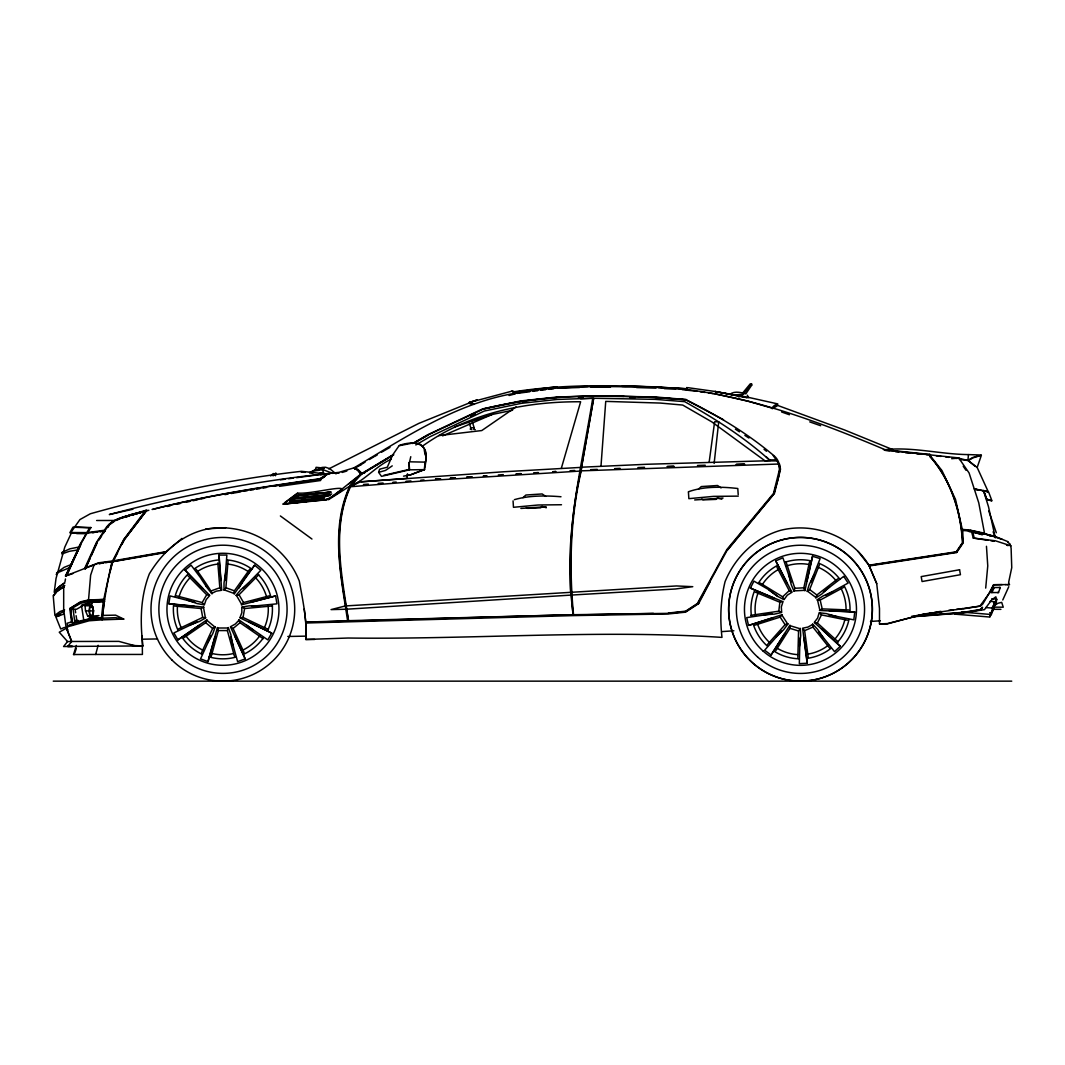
<?xml version="1.0" encoding="UTF-8"?>
<svg xmlns="http://www.w3.org/2000/svg" width="1065" height="1065" viewBox="0 0 1065 1065"><rect width="100%" height="100%" fill="white"/><g stroke="black" fill="none" stroke-linecap="round" stroke-linejoin="round"><path stroke-width="1.5" d="M63.674 609.539L63.7 585.55M68 629.974L66.15 627.405L71.754 641.476L67.694 646.442L142.95 645.923C139.941 621.707 140.394 596.893 149.34 573.862C162.719 551.657 182.541 533.791 208.594 528.746C246.761 522.769 285.407 545.08 299.318 581.131C302.753 600.407 307.106 619.763 305.801 639.479L348.122 638.028C472.687 639.586 597.572 629.442 721.977 637.389C719.9 618.738 720.552 599.848 725.079 581.596C735.156 557.221 755.138 537.559 780.752 530.277C813.66 522.063 851.135 535.788 868.894 565.235L876.721 583.607L879.49 608.528L879.49 623.904L887.331 623.904L922.769 614.292L930.97 612.947M379.832 469.119L387.301 467.215L392.612 455.061L399.029 445.769L411.343 443.32C427.784 440.537 427.158 458.336 424.389 469.638L409.453 469.825L409.066 462.529L409.453 469.825L381.496 476.361L378.621 472.341L379.499 469.505M314.628 639.453L305.801 639.479L305.815 622.346L304.231 608.994M883.418 449.616L929.625 454.409L929.838 456.233C950.606 479.889 960.896 511.533 962.454 542.671L956.277 551.803L868.894 565.235M763.964 614.771L774.508 614.106L781.67 612.468L781.311 606.957L782.988 601.698L750.386 588.106L773.896 598.064M785.917 561.588L794.823 588.279L794.064 591.355L791.202 584.579L788.712 574.301M829.715 586.788L821.914 593.937L815.763 597.971L816.855 594.989L837.862 578.788M797.845 657.491L798.564 630.959L800.334 628.337L800.694 635.672L799.522 646.189M272.613 605.905L244.604 608.541L243.033 617.434L268.46 629.495M306.241 501.668L283.223 504.131L326.036 499.831C369.076 477.519 313.509 494.985 297.614 493.028L284.501 502.8M122.142 544.042L124.405 539.675L146.371 510.734L131.168 514.488L121.996 518.256M305.815 622.346L573.529 614.705C568.936 566.58 570.427 517.164 581.384 470.064L580.944 470.703C569.748 517.657 568.537 567.019 573.09 615.038L653.391 613.36M806.897 581.184L812.422 556.25L820.117 558.593L810.784 582.369M234.42 656.16L227.364 630.573L228.296 627.551L230.786 634.46L232.716 644.857M259.594 605.759L249.024 605.865L241.782 607.117L241.862 612.641L239.891 617.807L271.735 633.116L248.784 621.92M600.98 466.337L605.732 401.385L660.327 403.063L682.732 405.059L711.819 421.886L764.99 460.812L770.075 460.586C744.382 437.316 714.868 418.585 684.715 401.665L654.842 399.335L593.205 398.257L557.195 399.442L521.317 403.329L484.295 411.037L430.18 436.623L415.789 444.97M71.528 621.947L69.797 608.568L80.274 601.898L88.541 599.928L104.383 599.435L102.094 619.843L89.101 620.788L67.654 626.779L67.201 623.225L71.528 621.947L73.418 623.664L71.981 625.395L73.991 623.384L85.932 620.163L102.386 618.286L92.682 618.073L74.097 622.333L78.677 621.88M102.653 615.397L115.606 615.144L123.74 619.085L102.094 619.843C104.357 599.994 107.179 579.946 113.063 560.869L124.166 539.462L146.597 510.122L123.247 517.111L114.767 520.439L109.402 524.193L96.915 542.271L85.413 568.723L90.072 558.446M101.428 617.727L103.372 600.727L104.383 599.435L88.901 600.314L80.834 602.271L69.797 608.568M88.541 599.928L90.632 575.18L93.787 565.768M198.955 625.435L177.908 639.892L206.969 619.79L205.731 622.692L183.886 637.762M228.03 561.295L225.9 587.747L223.996 590.276L224.023 582.928L225.753 572.491M990.051 601.339L994.803 601.738L989.944 616.622L996.347 601.738L996.574 599.102L991.808 598.716M996.414 599.528L996.201 602.031L993.565 602.457M985.697 588.093L987.761 565.888L986.456 546.292M714.149 463.382L718.715 421.727L714.628 421.78L709.184 461.97M407.482 473.805L407.003 478.371L361.168 481.806M809.507 561.881L803.822 587.8L804.9 590.769L812.622 556.303M890.819 450.708L957.169 457.764L967.539 460.439L959.432 459.401M145.559 510.441L123.74 539.489L112.637 560.936L98.619 562.813L85.227 567.951M91.204 604.694L92.482 606.518L93.014 610.911L92.482 615.304L91.204 617.128L89.926 615.304L89.393 610.911L89.926 606.518L91.204 604.694L93.6 610.911L92.948 616.023L91.364 618.153L87.689 616.049L85.519 610.871L85.027 605.705L87.397 603.749L92.162 605.772M829.249 610.751L854.782 611.869L853.797 619.843L828.77 614.785M424.403 468.347L425.095 462.782M102.36 617.886L91.364 618.153L89.806 616.036L89.14 610.911L89.793 605.799L85.027 605.705M425.281 462.782C430.406 443.053 414.232 440.045 399.348 445.423M214.93 637.016L208.088 661.631L200.539 658.876L211.123 635.632M967.912 460.293L972.798 457.497L981.158 455.035L968.498 454.595L967.912 460.293L977.164 467.468L988.267 491.804L974.368 488.808M87.516 532.606L104.45 530.25L104.956 530.876L103.944 531.036L96.516 542.325L84.601 568.51L65.431 576.005L72.806 573.622M211.296 656.16L218.352 630.573L217.433 627.551L207.888 661.551M573.09 615.038L570.361 588.998C566.42 524.299 582.608 461.571 592.726 398.27L580.598 398.669M391.787 455.833L361.381 474.205L350.105 486.585L360.303 481.873L503.705 471.768L581.503 467.362L593.671 398.257L580.864 471.023L427.012 480.621L349.906 486.785C331.082 528.666 340.906 578.561 348.521 620.682L572.584 614.731M194.882 602.297L170.147 595.921L168.749 603.828L194.176 606.291M799.961 638.121L799.322 663.655L807.35 663.229L804.008 637.908M64.965 581.823L65.471 578.974M62.143 552.495L61.863 553.96L69.425 551.284L78.278 549.873M580.864 471.023L581.969 467.189L646.721 464.273L776.611 460.493L779.034 464.007L581.33 470.85M103.838 599.062L111.945 561.668L165.674 552.096L181.995 538.424M73.991 623.384L72.114 621.707L70.689 609.087L80.687 603.283L88.448 601.512L104.237 601.272M823.458 638.148L817.601 629.348L812.595 623.97L812.928 627.112L829.449 647.879M775.733 650.742L789.937 628.337L789.937 625.168L771.06 655.042L784.785 633.489M1008.622 582.435L1011.75 567.645L1011.111 548.062L1010.113 544.175M224.888 580.532L226.872 555.065L218.844 555.065L220.828 580.532M410.771 456.699L409.612 461.811L425.361 462.13M392.985 454.795L361.088 473.898L328.699 499.565L349.839 486.093L361.088 473.898L357.827 470.171L353.593 467.961L338.936 472.381L326.303 473.712L324.359 476.894M755.338 592.14L779.873 602.244L778.781 611.19L750.945 615.317M76.374 645.443L73.538 654.522L95.664 654.456L98.153 645.284M205.651 585.817C224.688 610.511 196.879 569.549 195.973 569.216M561.308 468.387L580.638 401.771C524.765 401.412 468.081 413.327 422.073 446.435M249.756 569.216L234.38 590.835L234.207 593.99L254.642 565.169L244.138 579.107L238.866 588.146M813.953 574.94L809.254 584.419L807.097 591.434L809.653 589.571L819.384 564.889M109.988 571.838L112.637 560.936M315.24 469.971L316.105 467.309L321.91 467.908M469.399 423.471L470.77 427.744L470.277 429.248L471.875 429.661M74.803 653.018L76.294 648.492M472.328 422.046L474.165 427.744L473.672 429.248L475.27 429.661M91.883 604.214L92.615 602.031L104.224 601.432M977.164 467.468L981.371 455.314L973.037 457.83L968.125 460.652L975.38 466.443M1000.288 587.507L993.086 587.547L990.769 592.579L998.504 592.526L1000.288 587.507L999.143 587.507M847.474 620.216L821.474 614.918L817.374 622.958L838.182 641.902M207.555 642.874L212.747 633.675L215.29 626.766L212.641 628.496L201.591 652.619M88.448 601.512L88.901 600.314M836.624 616.622L826.48 613.64L819.185 612.721L817.64 618.033L814.272 622.413L840.258 646.322L821.568 628.922M772.897 617.767L748.535 625.448L782.189 614.691L780.166 617.114L754.872 625.155M176.497 595.868L202.177 602.55L206.677 594.749L188.052 575.846M65.977 576.125L79.769 544.867L89.606 527.827L90.924 527.561L87.783 532.606M187.134 600.048L197.105 603.562L204.334 604.867L206.157 599.648L209.765 595.468L185.084 570.201L202.816 588.559M349.839 486.093C330.004 528.293 341.106 576.658 347.576 620.709L348.082 620.962M350.665 486.412C333.531 522.529 339.815 564.437 345.726 602.537L348.521 620.682M513.077 391.774L513.916 392.612L514.302 391.747C571.532 382.854 629.708 385.61 687.298 388.805L687.537 387.62L714.948 391.454L747.377 397.671L714.948 391.494L732.733 394.582M91.35 555.624L97.301 542.538M1002.764 599.981L1008.768 586.709M250.834 602.297L275.569 595.921L241.382 604.867L243.552 602.55L269.219 595.868M991.914 592.579L994.231 587.547M275.462 475.736L275.835 473.006L273.079 475.855M65.511 575.859L80.607 544.721L67.108 574.501L80.394 544.787L86.837 533.352M80.634 544.694L65.83 575.699M53.25 595.548L59.094 588.719L64.805 585.564M750.386 588.106L753.94 581.131L769.063 589.85L777.45 596.094M113.862 560.057L117.629 552.775M305.801 623.012L573.077 615.61L668.261 613.959L685.567 612.162L698.68 603.562L710.022 581.929M324.466 476.801L325.491 473.819L301.395 471.329C230.027 479.263 159.47 494.386 90.352 513.756L79.942 519.56L70.809 532.527M573.529 614.705L668.288 613.36L685.62 611.603L697.815 603.762L727.368 549.833L774.015 493.707C776.598 480.674 786.223 464.5 772.458 454.475C746.232 432.51 716.639 415.084 686.153 399.761L685.833 399.668C618.259 394.622 549.141 392.479 482.884 409.106M271.735 633.116L267.821 639.892L238.76 619.79L239.998 622.692L263.161 638.681M55.806 592.846L53.263 596.333L54.901 615.304L59.986 611.563L64.606 609.859M99.005 539.942L101.561 536.054M103.265 533.472L104.956 530.876L100.27 531.528L104.956 530.876M325.477 474.777L326.303 473.712M326.622 474.75L325.491 473.819L324.106 476.281L319.633 478.757C263.414 486.732 207.129 495.385 152.069 509.456M996.574 599.102L992.141 608.075L985.751 607.543M742.811 392.852L749.773 384.425L751.531 383.853L751.757 385.077L745.846 393.85C740.801 392.413 734.198 390.709 729.818 394.436M869.293 565.941L956.676 552.509L963.213 542.87L962.707 530.383L968.791 530.543L982.076 534.763M986.816 499.498L983.594 490.539L986.816 499.498L991.661 500.936M929.625 454.409L930.198 456.739C951.138 480.155 961.003 511.812 962.773 542.777L956.397 552.176L869.093 565.528L858.031 551.364M104.45 530.25C111.519 517.177 128.146 516.219 140.82 512.371M107.525 527.375L109.242 525.045M107.645 527.228L109.429 524.792M776.026 636.95L783.68 629.655L788.113 623.797L785.078 624.676L767.479 644.538M124.166 539.462L146.863 510.321M318.115 470.517L319.074 469.279M71.129 641.529L67.534 641.556L63.581 646.522L72.566 646.442L67.694 646.442M727.635 549.939L774.455 493.414L780.499 469.212L779.5 463.994M116.338 520.426L124.312 516.791L144.84 511.48M929.931 456.486L930.384 454.502L926.67 454.728M760.011 582.941L782.629 596.813L789.218 590.662L776.918 567.152M248.731 582.968L240.703 589.85L235.964 595.468L239.039 594.749L258.795 574.714M751.531 383.853L743.57 393.983M768.97 590.037L777.477 596.307L784.026 599.662L787.288 595.202L791.961 592.246L775.719 560.882L787.328 583.62M956.876 457.777L958.806 458.07L969.083 472.953L978.762 502.853L984.499 533.192L968.644 529.891L962.294 529.451L968.431 530.61L961.908 530.317L962.707 530.383M854.742 612.069L819.464 610.458L822.207 608.874L848.725 609.965M350.105 486.585C365.322 479.916 375.958 466.137 391.321 459.148M56.512 573.023L64.073 567.365L72.074 564.184M239.998 622.692L233.089 628.496L244.125 652.619M972.571 532.22L973.45 531.275L975.74 531.621L995.402 536.84M55.553 590.569L59.427 586.495L64.712 583.247M239.026 620.149L235.258 624.063L230.439 626.766L245.19 658.876L234.606 635.632M823.458 591.9L843.72 576.351M67.654 626.779L69.478 624.902L73.418 623.664M747.989 401.159L771.779 408.055L774.388 405.419L777.769 403.915L747.284 397.112M168.789 603.615L203.934 607.117L201.112 608.541L174.7 606.038M331.734 493.92L329.205 495.518L293.088 498.913L294.046 497.728L328.433 494.253M56.179 574.554L58.442 572.344L69.345 567.752M982.462 607.236L980.093 609.513L963.505 612.295L911.68 616.289M55.207 593.258L59.054 589.544L64.259 586.669M57.736 590.995L63.927 586.788M270.683 475.962L273.212 473.579L276.181 474.231M320.166 469.066L321.896 467.429L325.504 467.242L329.791 468.707L336.047 473.898M840.258 646.322L834.547 651.66L818.612 631.691M912.732 616.568L963.519 612.641L980.173 609.899L982.556 607.742M522.982 497.648L525.91 495.025L542.165 493.947L545.653 496.37M698.44 489.155L701.316 486.572L717.557 485.507L721.072 487.903M349.906 486.785L353.46 484.761M781.537 631.066L764.643 650.209L770.9 654.908M778.235 405.272L772.245 408.707L771.779 408.055M185.084 570.201L191.088 565.169L201.578 579.107M323.693 497.768L330.656 492.243L298.533 495.398L290.039 501.309L298.426 495.158L317.264 493.268M67.308 627.711L59.254 632.211L67.534 641.556M348.481 484.216L361.128 474.471L357.281 469.851L353.593 467.961M64.592 582.622L58.415 587.374L54.209 592.273L56.032 578.455L64.752 547.184L71.262 533.232L86.491 533.325M338.124 491.977L331.242 497.235M342.424 488.689L339.416 490.992M283.223 504.131L297.601 493.401M322.695 498.14L290.399 501.349L298.533 495.411L316.864 493.521M289.866 501.069L297.029 495.678M242.9 588.559L260.792 570.334L254.801 565.302M109.668 524.619L114.874 520.998M312.977 471.209L322.229 469.625L324.359 468.147L315.107 469.732L309.582 472.58M516.086 406.923L481.779 430.553L438.793 435.612M392.24 465.871L385.477 470.437L378.621 472.341M994.377 605.612L997.798 603.309L1001.686 602.364L1003.257 607.196L993.552 607.143M832.87 591.647L823.192 595.881L817.015 599.875L820.17 600.088L843.493 587.441M374.6 456.539L377.383 454.795M381.55 452.199L390.003 447.367M323.108 477.639L319.926 479.516M358.692 466.111L361.421 464.447M320.419 479.277L323.054 477.692M62.209 552.349L69.758 548.861L79.675 546.878M357.973 466.403L355.124 468.121L354.405 467.615C405.685 437.183 457.125 402.464 517.111 392.945C552.802 386.741 589.025 386.156 625.155 386.768C715.786 383.48 802.318 414.658 884.509 449.47L884.775 449.749M360.822 464.686L365.095 462.117M369.369 459.534L373.629 456.965M324.719 476.281L319.873 479.09C263.8 486.958 207.648 495.411 152.734 509.443M738.791 397.005L743.357 394.316L731.775 395.088M812.928 627.112L804.634 630.64L808.162 656.932M84.774 604.507L76.6 609.247L70.689 609.087M774.854 406.471L777.011 405.232M189.543 625.182L199.448 621.467L205.825 617.807L202.683 617.434L178.72 628.816M412.581 443.519L427.97 434.653L482.698 408.867L520.559 400.973L556.889 397.045L593.152 395.874L655.068 396.965L686.286 399.535M414.165 442.947L428.157 434.879L483.017 409.186L520.732 401.345L556.915 397.445M393.797 454.795L362.26 473.765L358.053 469.532L354.405 467.615L355.124 469.346M413.979 443.186L428.396 434.906M812.741 624.396L808.016 627.045L802.611 628.217L807.137 663.242M1008.196 541.765L994.391 536.134L973.45 531.275L971.839 532.713L973.264 538.051L995.416 540.794L1011.111 545.879M782.535 601.672L779.873 602.244M514.382 499.671C528.986 495.411 545.839 495.491 560.989 496.756M688.363 491.79C703.539 486.292 721.844 486.625 737.792 488.515L738.205 494.639M211.349 590.835L219.816 587.747L217.832 562.892M211.389 593.551L216.262 591.168L221.72 590.276L219.057 555.065M240.357 617.86L243.033 617.434M470.637 416.202L475.136 414.112M350.918 485.56L360.037 481.367M442.627 435.851L492.003 414.525L512.571 410.251M775.719 560.882L782.921 557.82L791.055 582.023M328.699 468.933L418.918 423.338L468.64 403.222L471.276 403.994M64.512 627.418L60.732 628.976L55.486 615.943L64.193 611.297M424.389 469.638L410.211 474.95L403.542 476.162M328.939 499.006L323.72 499.698M977.923 532.806L982.715 533.885L984.499 533.192M60.359 615.184L56.392 616.675L64.259 613.906M424.722 469.452L410.211 474.95L406.63 475.376M244.99 658.955L237.628 661.631L230.786 637.016M825.668 595.295L848.099 583.087L843.839 576.524M91.364 618.153L98.965 615.61L92.948 616.023M454.862 426.839L492.003 414.525M196.932 621.92L173.888 632.929L177.802 639.706M352.595 485.534L353.593 485.227M342.211 472.434L346.844 471.01M146.371 510.734L132.752 514.848L140.447 512.531M143.495 511.613L146.544 510.694M363.711 473.286L364.656 473.006M131.102 514.834L146.358 510.947M509.07 395.501L515.5 393.797M144.028 511.533L148.847 510.281M511.879 391.161L468.973 402.597L477.213 399.947L469.412 402.557L474.138 404.407M345.3 605.958L331.055 609.606L345.819 609.233M383.799 475.323L409.04 469.465M92.615 602.031L81.419 605.16L83.789 620.363L86.491 619.723M86.132 603.709L92.056 602.364M132.899 509.23L109.322 514.555C180.238 495.757 252.498 481.487 325.491 473.819L325.584 474.497M697.815 603.762L698.68 603.562M167.072 506.474L170.307 505.755M176.79 504.317L180.025 503.612M186.508 502.174L189.743 501.455M192.991 500.736L197.85 499.671M201.085 498.953L204.32 498.234M113.116 561.641L165.301 552.602M113.063 560.869L166.26 551.63M87.849 619.404L91.484 618.725M794.823 588.279L803.822 587.8M224.941 494.613L228.11 494.054M231.278 493.494L240.797 491.817M996.627 599.688L995.828 596.813L991.648 599.968L984.459 609.633L963.519 612.868L912.732 616.781M243.992 491.285L247.173 490.739M250.355 490.206L253.55 489.674M256.732 489.128L259.927 488.595M263.108 488.05L266.303 487.517M274.264 486.173L277.459 485.64M879.49 623.904L887.411 623.584L923.182 614.505L979.96 606.078L989.438 593.072L993.472 584.725L1006.106 584.592M934.258 612.415L940.821 611.35M794.064 590.902L804.847 590.316M319.26 473.459L323.654 472.647L322.229 469.625M963.372 608.807L980.506 606.078L982.862 603.922L994.044 584.725L1002.138 584.618M105.701 562.639L113.103 561.508M916.486 615.543L942.126 611.616M282.318 484.895L285.593 484.429M288.855 483.963L292.13 483.497M297.029 482.791L300.303 482.325M303.578 481.859L308.477 481.154M311.752 480.688L315.027 480.209M102.892 563.066L98.899 563.625L102.946 563.052M279.323 486.332L320.711 480.488M814.685 622.586L817.374 622.958M103.944 531.036L85.839 533.259M280.494 479.822L285.313 479.183M288.522 478.744L293.341 478.105M296.563 477.679L325.491 473.819M513.663 392.293L556.782 386.702M517.111 393.384L529.811 391.734M532.979 391.321L537.745 390.695M540.913 390.296L545.679 389.67M548.848 389.257L553.614 388.645M227.364 630.573L218.352 630.573M345.752 605.918L676.461 585.95L692.783 586.682L675.476 588.985L571.905 595.029M948.742 610.312L953.441 609.739M956.583 609.353L962.853 608.581M515.567 392.413L520.519 391.813M523.82 391.427L530.423 390.629M533.711 390.243L537.013 389.843M541.965 389.244L545.267 388.858M550.219 388.259L553.52 387.86M668.407 613.041L685.714 611.15L697.362 603.509L726.823 549.58L773.483 493.454L779.54 469.252L778.515 464.021L779.261 464.42M228.256 628.004L217.46 628.004M523.075 402.091L526.323 401.745M290.292 501.961L294.978 501.455M298.094 501.122L305.895 500.297M309.01 499.964L315.027 499.325M318.036 499.006L324.053 498.367M317.69 493.401L331.108 492.017M283.303 503.891L289.747 503.226M292.968 502.893L299.425 502.214M302.646 501.881L328.925 499.418M297.588 495.465L330.47 492.123L322.668 498.074L290.412 501.362M293.088 498.913L329.205 495.518M346.258 609.233L570.96 595.095M312.657 496.969L329.777 495.318M520.878 508.444L546.079 506.714M694.686 499.964L723.042 498.061M209.352 595.268L206.677 594.749M951.671 458.696L958.806 458.07M320.605 474.764L329.791 473.978M363.418 484.495L368.33 484.122M378.168 483.39L383.08 483.017M392.918 482.285L396.193 482.046M406.018 481.3L410.944 480.941M420.768 480.209L424.043 479.956M722.35 631.572L733.865 630.786M870.478 621.454L880.356 620.788M435.572 479.144L440.524 478.824M450.428 478.158L455.394 477.826M466.949 477.053L471.902 476.734M483.47 475.962L486.772 475.736M498.327 474.963L503.292 474.631M980.173 609.899L980.998 609.832M435.558 479.17L440.511 478.864M450.402 478.225L455.354 477.919M466.896 477.187L471.848 476.867M483.39 476.135L486.692 475.935M516.379 474.045L521.331 473.739M534.524 472.9L537.825 472.687M552.668 471.755L555.97 471.542L552.788 471.728M205.825 528.946L225.62 527.681M516.139 473.872L520.931 473.592M533.685 472.847L538.464 472.567M570.001 470.73L574.687 470.45M766.241 456.805L769.915 460.346L776.611 460.493M93.534 602.031L104.61 601.432M590.702 469.665L597.225 469.372M614.611 468.613L620.07 468.374M637.855 467.588L644.538 467.295M102.44 618.219L115.446 617.66L123.74 619.085M778.781 611.19L781.231 612.388M89.926 615.304L92.788 615.211M776.438 460.426L769.915 460.346M667.143 466.51L673.586 466.284M697.468 465.472L705.216 465.205M568.191 387.114L587.694 386.488M558.419 388.179L579.56 387.514M590.942 387.154L610.485 387.128M578.388 397.778L583.274 397.631M667.489 466.59L674.052 466.39M736.394 464.526L744.595 464.273M347.576 620.709L305.748 622.146M736.208 464.393L744.475 464.18M771.979 613.813L746.711 617.62L748.482 625.235M142.643 639.2L157.487 638.933M287.803 636.471L305.935 636.138M87.689 616.049L89.806 616.036M992.66 609.287L1000.914 609.34M63.94 611.523L66.057 627.365L71.608 641.476L118.921 641.383L135.535 645.923M96.622 520.505L114.221 520.479M95.664 654.456L142.417 654.442L142.217 636.031M470.77 427.744L474.165 427.744M983.674 490.845L988.573 491.923L991.874 500.63L986.656 499.179M997.346 592.526L998.504 592.526M89.393 610.911L92.495 610.911M73.072 609.247L74.603 620.442L78.131 620.442M83.789 620.363L84.494 620.363M53.25 681.147L1011.75 681.147M77.945 533.245L86.718 533.259M86.944 533.618L76.653 533.578M621.88 386.422L647.946 387.141M593.112 396.273L624.037 396.42M86.638 532.606L69.957 532.527L72.939 527.215L89.606 527.827M72.393 533.219L78.81 533.245M73.538 654.522L74.297 654.536M244.604 608.541L242.221 607.223M85.519 610.871L89.14 610.911M738.285 496.13L713.59 496.37L688.855 498.66L688.443 492.256M561.495 504.743L538.211 504.996L513.463 507.299L513.064 500.883M70.29 533.179L73.272 533.219M301.115 472.008L305.349 472.367M302.527 472.261L303.871 472.288M1005.546 584.592L1009.553 584.658L1008.648 582.861M90.924 527.561L74.257 526.962M1007.21 584.618L1008.981 584.658M630.054 397.658L634.886 397.804M625.155 386.076L656.107 387.034M636.551 387.554L656.107 388.153M334.091 473.033L338.976 473.206M89.926 606.518L92.788 606.624M131.727 645.443L142.95 645.923M251.54 606.291L276.967 603.828L275.609 596.134M657.731 387.46L687.298 388.805L675.636 388.499M657.717 387.487L670.75 388.219M664.254 388.619L675.663 389.257M682.186 389.63L696.909 391.294M962.321 529.984L963.359 530.064M654.962 397.378L686.06 399.894L723.534 419.756M968.498 454.595C940.768 454.342 912.266 446.608 885.121 449.696L890.873 450.655M961.442 612.042L990.011 614.412M954.866 614.146L989.784 617.034L994.257 608.075L991.888 607.556M895.652 451.773L898.913 452.079M905.45 452.705L910.349 453.171M916.872 453.797L921.771 454.262M936.268 455.807L941.021 456.392M945.773 456.978L948.928 457.364M953.681 457.95L957.062 458.469M111.945 561.668L98.18 563.345L84.601 568.51L85.453 568.71M700.184 391.747L705.11 392.439M708.385 392.905L713.31 393.584M974.502 489.194L983.527 490.752L988.506 506.754L995.322 537.852L993.126 531.794M973.264 538.051L987.734 540.274M975.553 489.421L978.735 489.94M990.903 540.794L994.071 541.313M884.988 450.322L889.315 451.067M798.564 630.959L789.937 628.337M735.968 395.142L739.203 395.714M742.438 396.273L745.673 396.832M309.662 472.873L312.791 473.406M800.161 628.763L789.844 625.621M969.03 531.581L981.038 533.951M989.358 535.748L992.46 536.361M988.147 491.631L983.594 490.539M791.628 591.94L789.218 590.662M714.948 393.824L746.405 400.799M971.546 531.368L974.741 532.087M225.9 587.747L234.38 590.835M84.628 568.364L85.48 568.564M224.183 589.864L234.327 593.551M230.746 627.099L233.089 628.496M982.862 490.739L984.007 491.058M970.295 530.264L973.397 531.169M976.499 532.074L982.715 533.885M721.79 499.259L717.357 497.954L716.066 499.379L703.046 499.898L701.782 499.126M322.362 469.425L332.826 473.406M546.292 507.752L541.965 506.407L540.674 507.819L527.641 508.351L526.376 507.579M1006.558 545.134L1008.129 545.626M751.757 385.077L749.773 384.425M821.474 614.918L819.584 612.961M983.261 533.259L991.382 535.948M994.004 536.667L1002.205 539.396M781.63 411.995L789.431 414.751M809.746 421.886L820.676 425.734M778.621 405.778L844.492 429.94L892.843 449.67M512.798 391.001L514.302 391.747M202.177 602.55L203.961 604.614M511.759 391.135L513.916 392.612M809.653 589.571L816.855 594.989M807.39 591.102L816.016 597.585M802.81 628.616L804.634 630.64M212.641 628.496L205.731 622.692M735.383 429.168L739.456 431.831M744.861 435.385L748.921 438.048M325.784 474.311L326.755 474.963M214.97 627.099L206.703 620.149M221.533 589.864L219.816 587.747M1007.823 542.338L1009.607 543.629M280.375 515.953L311.952 539.023M253.27 630.2L246.854 625.288M782.629 596.813L783.734 599.302M989.705 612.641L991.622 614.119M764.044 449.323L766.494 451.24M74.603 620.442L76.321 621.88M982.396 534.563L981.278 533.512L972.704 531.941L974.116 537.585M580.878 471.409L580.452 470.118L580.944 470.703M785.078 624.676L780.166 617.114M787.714 624.023L781.83 614.971M956.676 552.509L956.277 551.803M930.384 455.94L941.993 470.61L955.518 499.458L962.294 529.451M239.039 594.749L243.552 602.55M236.363 595.268L241.768 604.614M773.217 455.58L776.279 460.013M963.213 466.204L966.008 470.291M201.431 579.24L205.918 585.95M747.337 395.221L748.602 397.711M869.093 565.528L876.721 583.607M820.17 600.088L822.207 608.874M988.773 511.027L996.308 532.74M817.467 599.808L819.904 610.325M202.683 617.434L201.112 608.541M205.372 617.86L203.495 607.223M92.482 606.518L93.6 610.911M424.283 450.215L425.161 454.968M76.108 615.703L76.707 619.564M75.176 609.779L75.642 612.748M70.45 608.701L72.114 621.707M687.032 387.953L687.045 389.151L686.606 387.527M848.965 619.537A49.536 49.536 0 0 1 836.81 642.98M831.046 648.292A49.536 49.536 0 0 1 806.658 658.436M798.83 658.796A49.536 49.536 0 0 1 773.616 650.901M767.386 646.136A49.536 49.536 0 0 1 753.168 623.877M751.451 616.222A49.536 49.536 0 0 1 754.859 590.023M758.48 583.061A49.536 49.536 0 0 1 777.916 565.196M785.158 562.187A49.536 49.536 0 0 1 811.543 560.989M819.025 563.345A49.536 49.536 0 0 1 839.992 579.387M844.226 585.99A49.536 49.536 0 0 1 849.977 611.763M845.077 618.645A45.489 45.489 0 0 1 834.401 639.639M828.61 645.057A45.489 45.489 0 0 1 806.937 654.269M797.459 654.616A45.489 45.489 0 0 1 776.491 647.826M770.155 643.06A45.489 45.489 0 0 1 757.308 623.318M755.524 615.597A45.489 45.489 0 0 1 758.373 592.22M761.968 585.151A45.489 45.489 0 0 1 779.167 569.083M786.463 565.968A45.489 45.489 0 0 1 808.415 564.41M817.574 567.033A45.489 45.489 0 0 1 836.398 581.184M840.724 587.827A45.489 45.489 0 0 1 846.036 610.778M272.241 604.973A49.536 49.536 0 0 1 267.448 630.946M263.481 637.709A49.536 49.536 0 0 1 243.1 654.522M235.711 657.145A49.536 49.536 0 0 1 209.299 656.932M201.951 654.19A49.536 49.536 0 0 1 181.862 637.043M178.001 630.227A49.536 49.536 0 0 1 173.622 604.188M175.046 596.48A49.536 49.536 0 0 1 188.425 573.716M194.482 568.71A49.536 49.536 0 0 1 219.363 559.884M227.204 559.937A49.536 49.536 0 0 1 251.952 569.176M257.93 574.261A49.536 49.536 0 0 1 270.949 597.239M268.127 605.319A45.489 45.489 0 0 1 264.04 628.523M260.073 635.379A45.489 45.489 0 0 1 242.035 650.529M233.062 653.617A45.489 45.489 0 0 1 211.03 653.231M203.588 650.529A45.489 45.489 0 0 1 185.536 635.379M181.583 628.51A45.489 45.489 0 0 1 177.496 605.333M178.867 597.518A45.489 45.489 0 0 1 190.648 577.124M196.719 572.025A45.489 45.489 0 0 1 218.844 563.971M226.778 563.971A45.489 45.489 0 0 1 248.904 572.025M254.974 577.124A45.489 45.489 0 0 1 266.756 597.518M129.73 515.753L125.191 517.124L129.77 515.753M959.565 569.762L921.185 576.604L922.064 581.53L960.444 574.701L959.565 569.762M97.168 531.954L92.535 532.593L97.155 531.954M754.925 664.919A71.861 71.861 0 0 0 871.37 620.962A71.861 71.861 0 0 0 775.08 542.098A71.861 71.861 0 0 0 754.925 664.919M755.005 664.84A71.861 71.861 0 0 0 871.45 620.882A71.861 71.861 0 0 0 775.16 542.018A71.861 71.861 0 0 0 755.005 664.84M757.601 657.012A64.1 64.1 0 0 0 863.156 622.612A64.1 64.1 0 0 0 780.592 548.395A64.1 64.1 0 0 0 757.601 657.012M763.019 650.981A56.006 56.006 0 0 0 855.262 620.922A56.006 56.006 0 0 0 783.108 556.076A56.006 56.006 0 0 0 763.019 650.981M177.642 654.616A64.1 64.1 0 0 0 284.887 625.887A64.1 64.1 0 0 0 206.384 547.383A64.1 64.1 0 0 0 177.642 654.616M183.353 648.891A56.006 56.006 0 0 0 277.06 623.784A56.006 56.006 0 0 0 208.46 555.185A56.006 56.006 0 0 0 183.353 648.891M172.037 660.1A71.861 71.861 0 0 0 292.263 627.884A71.861 71.861 0 0 0 204.24 539.888A71.861 71.861 0 0 0 172.037 660.1"/></g></svg>
